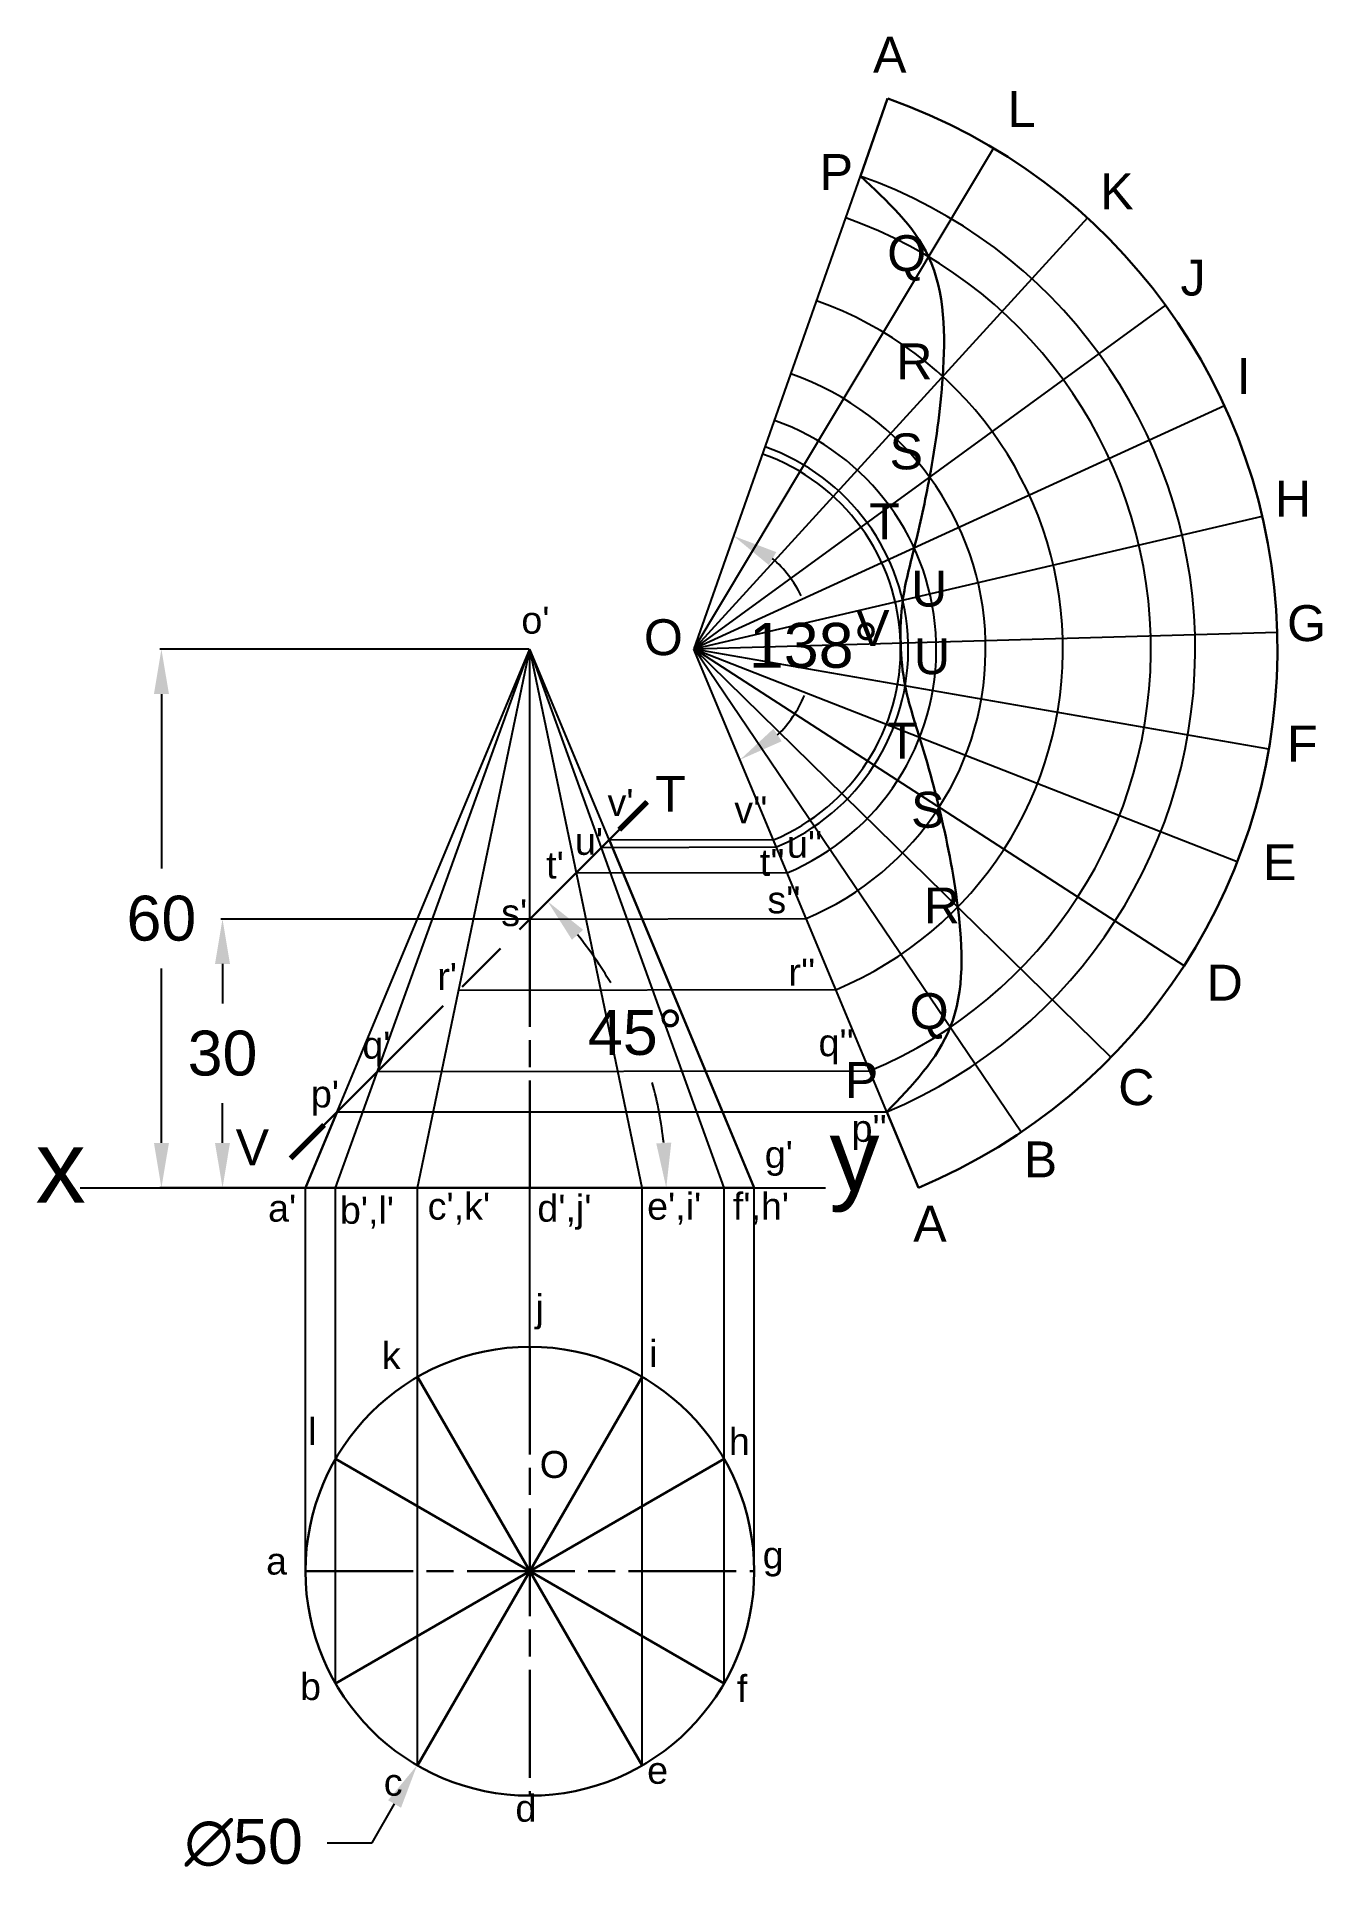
# Model space of a CAD drawing. Header units: millimetres. Extents: x 6 to 149, y 21 to 226.
import ezdxf

# ---------------------------------------------------------------- set-up
doc = ezdxf.new("R2010")
doc.units = ezdxf.units.MM
doc.header["$MEASUREMENT"] = 0
doc.header["$PDMODE"] = 35
doc.header["$PDSIZE"] = -2
doc.linetypes.add('ACAD_ISO08W100', pattern=[36, 24, -3, 6, -3])
doc.styles.get("Standard").update_dxf_attribs({"font": 'arial.ttf'})
doc.dimstyles.get("Standard").update_dxf_attribs({"dimtxt": 5, "dimasz": 5, "dimexe": 0.18, "dimexo": 0.0625, "dimgap": 3, "dimtad": 0, "dimtih": 1, "dimtoh": 1, "dimdec": 0, "dimzin": 0, "dimdsep": 46, "dimtxsty": 'Standard', "dimcen": 0.09, "dimadec": 0, "dimazin": 0, "dimtfac": 1, "dimtdec": 0, "dimtofl": 0, "dimtmove": 0, "dimatfit": 3, "dimfxl": 1, "dimtolj": 1, "dimtzin": 0, "dimarcsym": 0})

# ---------------------------------------------------------------- blocks, each defined once
blk = doc.blocks.new('*D1')
at = {"color": 0, "lineweight": -2, "transparency": 16777216}
for p, q in [((60.46, 157.29), (19.29, 157.29)), ((19.47, 152.29), (19.47, 132.84)), ((19.47, 102.29), (19.47, 121.73)), ((60.46, 97.29), (19.29, 97.29))]:
    blk.add_line(p, q, dxfattribs=at)
at = {"color": 0, "lineweight": 30, "transparency": 16777216}
for points in [[(18.64, 152.29), (20.31, 152.29), (19.47, 157.29)], [(18.64, 102.29), (20.31, 102.29), (19.47, 97.29)]]:
    blk.add_solid(points, dxfattribs=at)
at = {"layer": 'Defpoints', "color": 0, "lineweight": 30, "transparency": 16777216}
for p in [(60.52, 157.29), (19.47, 97.29), (60.52, 97.29)]:
    blk.add_point(p, dxfattribs=at)
at = {"color": 0, "transparency": 16777216, "insert": (19.47, 127.29), "char_height": 5, "attachment_point": 5}
blk.add_mtext('\\A1;60', dxfattribs=at)
blk = doc.blocks.new('*D2')
at = {"color": 0, "lineweight": -2, "transparency": 16777216}
for p, q in [((60.46, 127.23), (26.1, 127.23)), ((26.28, 122.23), (26.28, 117.81)), ((26.28, 102.29), (26.28, 106.7)), ((60.46, 97.29), (26.1, 97.29))]:
    blk.add_line(p, q, dxfattribs=at)
at = {"color": 0, "lineweight": 30, "transparency": 16777216}
for points in [[(25.44, 122.23), (27.11, 122.23), (26.28, 127.23)], [(25.44, 102.29), (27.11, 102.29), (26.28, 97.29)]]:
    blk.add_solid(points, dxfattribs=at)
at = {"layer": 'Defpoints', "color": 0, "lineweight": 30, "transparency": 16777216}
for p in [(60.52, 127.23), (26.28, 97.29), (60.52, 97.29)]:
    blk.add_point(p, dxfattribs=at)
at = {"color": 0, "transparency": 16777216, "insert": (26.28, 112.26), "char_height": 5, "attachment_point": 5}
blk.add_mtext('\\A1;30', dxfattribs=at)
blk = doc.blocks.new('*D3')
at = {"color": 0, "lineweight": -2, "transparency": 16777216}
for p, q in [((60.43, 54.58), (60.61, 54.58)), ((60.52, 54.49), (60.52, 54.67)), ((42.94, 24.32), (45.45, 28.65)), ((37.94, 24.32), (42.94, 24.32))]:
    blk.add_line(p, q, dxfattribs=at)
at = {"color": 0, "lineweight": 30, "transparency": 16777216}
blk.add_solid([(44.73, 29.07), (46.17, 28.23), (47.96, 32.97)], dxfattribs=at)
at = {"layer": 'Defpoints', "color": 0, "lineweight": 30, "transparency": 16777216}
for p in [(73.09, 76.2), (47.96, 32.97)]:
    blk.add_point(p, dxfattribs=at)
at = {"color": 0, "transparency": 16777216, "insert": (28.64, 24.32), "char_height": 5, "attachment_point": 5}
blk.add_mtext('\\A1;∅50', dxfattribs=at)
blk = doc.blocks.new('*D4')
at = {"color": 0, "lineweight": -2, "transparency": 16777216}
for start, end in [(26.3746, 49.0254), (314.2052, 337.1785)]:
    blk.add_arc((78.81, 157.3), 13.35, start, end, dxfattribs=at)
at = {"color": 0, "lineweight": 30, "transparency": 16777216}
for points in [[(87.15, 166.66), (87.98, 168.1), (83.24, 169.89)], [(88.58, 147.03), (87.66, 148.42), (83.95, 144.98)]]:
    blk.add_solid(points, dxfattribs=at)
at = {"layer": 'Defpoints', "color": 0, "lineweight": 30, "transparency": 16777216}
for p in [(100.39, 218.62), (78.81, 157.31), (78.81, 157.3), (91.24, 152.43), (103.81, 97.3)]:
    blk.add_point(p, dxfattribs=at)
at = {"color": 0, "transparency": 16777216, "insert": (92.16, 157.68), "char_height": 5, "attachment_point": 5}
blk.add_mtext('\\A1;138°', dxfattribs=at)
blk = doc.blocks.new('*D5')
at = {"color": 0, "lineweight": -2, "transparency": 16777216}
for start, end in [(30.3636, 38.6495), (6.3505, 15.063)]:
    blk.add_arc((30.59, 97.29), 45.13, start, end, dxfattribs=at)
at = {"color": 0, "lineweight": 30, "transparency": 16777216}
for points in [[(65.21, 124.92), (66.46, 126.03), (62.5, 129.2)], [(76.28, 102.33), (74.61, 102.23), (75.72, 97.29)]]:
    blk.add_solid(points, dxfattribs=at)
at = {"layer": 'Defpoints', "color": 0, "lineweight": 30, "transparency": 16777216}
for p in [(73.6, 140.3), (74.18, 108.97), (33.9, 100.6), (10.41, 97.29), (93.47, 97.29)]:
    blk.add_point(p, dxfattribs=at)
at = {"color": 0, "transparency": 16777216, "insert": (72.28, 114.56), "char_height": 5, "attachment_point": 5}
blk.add_mtext('\\A1;45°', dxfattribs=at)

msp = doc.modelspace()

# ---------------------------------------------------------------- linework, layer by layer
for p, q in [((100.39, 218.62), (78.81, 157.31)), ((112.19, 213.09), (78.81, 157.31)), ((122.64, 205.32), (78.81, 157.3)), ((131.33, 195.62), (78.81, 157.31)), ((137.92, 184.38), (78.83, 157.32)), ((142.13, 172.05), (78.81, 157.3)), ((143.8, 159.14), (78.81, 157.3)), ((35.52, 97.29), (60.52, 157.29)), ((38.87, 97.29), (60.52, 157.29)), ((48.02, 97.29), (60.52, 157.29)), ((60.52, 127.23), (60.52, 157.29)), ((73.02, 97.29), (60.52, 157.29)), ((82.17, 97.29), (60.52, 157.29)), ((85.52, 97.29), (60.52, 157.29)), ((103.81, 97.3), (78.81, 157.3)), ((142.86, 146.14), (78.81, 157.3)), ((139.35, 133.6), (78.81, 157.3)), ((133.41, 122.01), (78.83, 157.32)), ((125.27, 111.83), (78.83, 157.32)), ((115.27, 103.49), (78.83, 157.32)), ((68.5, 135.2), (87.99, 135.26)), ((69.37, 136.07), (87.67, 136.04)), ((65.71, 132.41), (89.19, 132.38)), ((60.52, 127.23), (91.31, 127.3)), ((52.61, 119.31), (94.62, 119.36)), ((43.55, 110.25), (98.39, 110.32)), ((39.05, 105.75), (100.29, 105.74)), ((10.41, 97.29), (93.47, 97.29)), ((35.52, 54.58), (35.52, 97.29)), ((38.87, 42.08), (38.87, 97.29)), ((48.02, 32.93), (48.02, 97.29)), ((60.52, 79.58), (60.52, 97.29)), ((73.02, 32.93), (73.02, 97.29)), ((82.17, 42.08), (82.17, 97.29)), ((85.52, 54.58), (85.52, 97.29))]:
    msp.add_line(p, q)
at = {"linetype": 'ACAD_ISO08W100', "lineweight": 30}
msp.add_line((33.9, 100.6), (73.6, 140.3), dxfattribs=at)
at = {"lineweight": 70, "ltscale": 0.5}
for p, q in [((70.51, 137.21), (73.6, 140.3)), ((33.9, 100.6), (37.62, 104.32))]:
    msp.add_line(p, q, dxfattribs=at)
at = {"lineweight": 30, "ltscale": 0.5}
for p, q in [((85.52, 97.29), (69.37, 136.07)), ((35.52, 97.29), (85.52, 97.29))]:
    msp.add_line(p, q, dxfattribs=at)
at = {"linetype": 'ACAD_ISO08W100', "lineweight": 30, "ltscale": 0.5}
for p, q in [((60.52, 127.23), (60.52, 97.29)), ((39.05, 105.75), (35.52, 97.29)), ((60.52, 79.58), (60.52, 29.58)), ((35.52, 54.58), (85.52, 54.58))]:
    msp.add_line(p, q, dxfattribs=at)
at = {"lineweight": 30}
for p, q in [((48.02, 76.23), (73.02, 32.93)), ((73.02, 76.23), (48.02, 32.93)), ((38.87, 67.08), (82.17, 42.08)), ((82.17, 67.08), (38.87, 42.08))]:
    msp.add_line(p, q, dxfattribs=at)
for points in [[(97.35, 209.99), (100.39, 218.62)], [(100.29, 105.74), (103.81, 97.3)]]:
    msp.add_lwpolyline(points, dxfattribs=at)
msp.add_circle((60.52, 54.58), 25, dxfattribs=at)
msp.add_arc((78.83, 157.31), 65, 292.6047, 70.6215, dxfattribs=at)
for centre, radius, start, end in [((78.81, 157.3), 55.85, 292.6199, 70.6199), ((78.81, 157.31), 50.91, 292.6107, 70.6107), ((78.81, 157.31), 41.11, 292.6085, 70.6085), ((78.81, 157.3), 32.5, 292.6199, 70.6199), ((78.81, 157.3), 27, 292.6199, 70.6199), ((78.81, 157.3), 23.03, 292.6199, 70.6199), ((78.81, 157.3), 23.88, 292.6199, 70.6199)]:
    msp.add_arc(centre, radius, start, end)
msp.add_spline([(97.35, 209.99), (104.95, 201), (106.53, 187.67), (105.07, 176.47), (103.35, 168.55), (102.07, 162.72), (101.84, 157.95), (102.34, 153.2), (103.95, 147.46), (106.11, 139.67), (108.2, 128.56), (107.37, 115.17), (100.29, 105.74)], degree=3, dxfattribs=at)

# ---------------------------------------------------------------- texts
for s, height, p in [('A', 4, (98.76, 221.51)), ('L', 4, (113.76, 215.47)), ('P', 4, (92.81, 208.44)), ('K', 4, (124.06, 206.3)), ('Q', 4, (100.34, 199.4)), ('J', 4, (133.02, 196.68)), ('R', 4, (101.35, 187.35)), ('I', 4, (139.29, 185.71)), ('S', 4, (100.6, 177.32)), ('H', 4, (143.55, 172.06)), ('T', 4, (98.34, 169.54)), ('U', 4, (103, 162.03)), ("o'", 3, (59.58, 159.02)), ('V', 4, (96.87, 157.64)), ('G', 4, (144.89, 158.19)), ('O', 4, (73.23, 156.62)), ('U', 4, (103.31, 154.5)), ('T', 4, (100.33, 145.09)), ('F', 4, (144.89, 144.77)), ("v'", 3, (69.18, 138.7)), ('S', 4, (103, 137.4)), ("u'", 3, (65.55, 134.38)), ('E', 4, (142.2, 131.56)), ("t'", 3, (62.34, 131.74)), ("s'", 3, (57.33, 126.44)), ('R', 4, (104.41, 126.74)), ("r'", 3, (50.21, 119.34)), ('D', 4, (135.93, 118.14)), ('Q', 4, (102.84, 114.97)), ("q'", 3, (41.85, 111.68)), ('P', 4, (95.62, 107.29)), ('C', 4, (126.08, 106.5)), ("p'", 3, (36.13, 106.24)), ("g'", 3, (86.7, 99.51)), ('B', 4, (115.55, 98.45)), ("a'", 3, (31.36, 93.52)), ("b',l'", 3, (39.36, 93.29)), ("c',k'", 3, (49.14, 93.74)), ("d',j'", 3, (61.36, 93.52)), ("e',i'", 3, (73.59, 93.74)), ("f',h'", 3, (83.14, 93.74)), ('A', 4, (103.24, 91.29)), ('j', 3, (61.14, 82.41)), ('k', 3, (44.03, 77.09)), ('i', 3, (73.81, 77.31)), ('l', 3, (35.81, 68.65)), ('h', 3, (82.7, 67.54)), ('O', 3, (61.62, 64.97)), ('a', 3, (31.14, 54.21)), ('g', 3, (86.47, 54.88)), ('b', 3, (34.92, 40.23)), ('f', 3, (83.59, 40)), ('e', 3, (73.59, 30.9)), ('c', 3, (44.25, 29.57)), ('d', 3, (58.92, 26.68))]:
    msp.add_text(s, height=height).set_placement(p)
at = {"lineweight": 30, "ltscale": 0.5}
for s, height, p in [('T', 4, (74.48, 139.17)), ("v''", 3, (83.3, 137.9)), ("u''", 3, (89.17, 134.05)), ("t''", 3, (86.15, 132.04)), ("s''", 3, (86.99, 127.86)), ("r''", 3, (89.33, 119.82)), ("q''", 3, (92.69, 111.95)), ("p''", 3, (96.37, 102.41)), ('V', 4, (27.74, 99.81)), ('y', 8, (93.9, 96.96)), ('x', 8, (5.45, 95.64))]:
    msp.add_text(s, height=height, dxfattribs=at).set_placement(p)

# ---------------------------------------------------------------- dimensions: what is measured, and where the dimension line sits
for base, line1, line2, picture, middle in [((91.24, 152.43), ((103.81, 97.3), (78.81, 157.3)), ((100.39, 218.62), (78.81, 157.31)), '*D4', (92.16, 157.68)), ((74.18, 108.97), ((10.41, 97.29), (93.47, 97.29)), ((33.9, 100.6), (73.6, 140.3)), '*D5', (72.28, 114.56))]:
    dim = msp.add_angular_dim_2l(base=base, line1=line1, line2=line2, dimstyle='Standard')
    dim.commit()
    dim.dimension.update_dxf_attribs({"geometry": picture, "text_midpoint": middle})
for base, p1, picture, middle in [((19.47, 97.29), (60.52, 157.29), '*D1', (19.47, 127.29)), ((26.28, 97.29), (60.52, 127.23), '*D2', (26.28, 112.26))]:
    dim = msp.add_linear_dim(base=base, p1=p1, p2=(60.52, 97.29), angle=90, dimstyle='Standard')
    dim.commit()
    dim.dimension.update_dxf_attribs({"geometry": picture, "text_midpoint": middle})
dim = msp.add_diameter_dim_2p(p1=(73.09, 76.2), p2=(47.96, 32.97), dimstyle='Standard')
dim.commit()
dim.dimension.update_dxf_attribs({"geometry": '*D3', "text_midpoint": (28.64, 24.32)})

doc.saveas('drawing.dxf')
